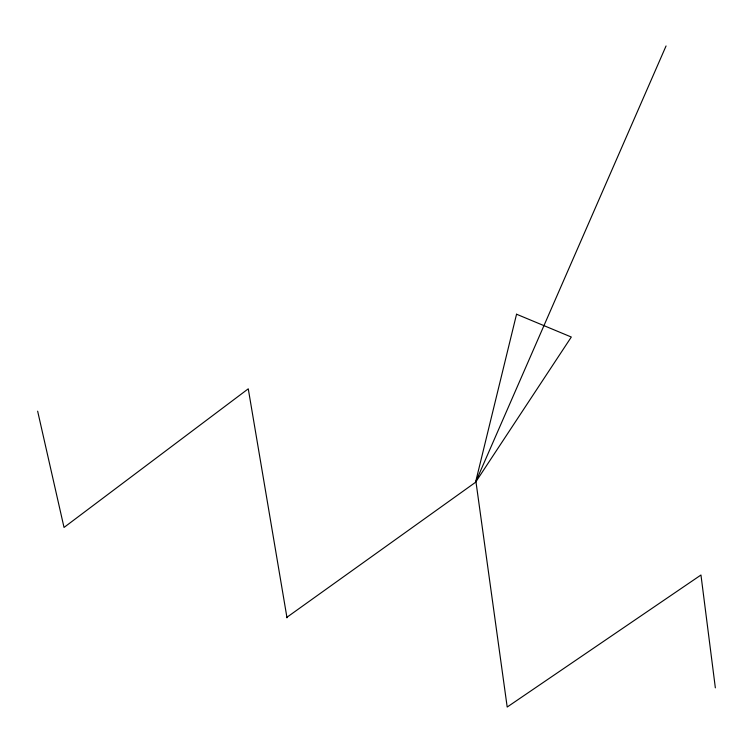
<?xml version="1.0" encoding="UTF-8"?>
<svg xmlns="http://www.w3.org/2000/svg" width="753" height="753" viewBox="0 0 753 753"><rect width="100%" height="100%" fill="white"/><g stroke="black" fill="none" stroke-linecap="round" stroke-linejoin="round"><path stroke-width="1.13" d="M666.057 45.961L475.548 482.296L286.488 617.592M37.65 411.185L64.024 527.439L248.264 388.821L286.997 617.799M476.065 482.513L507.193 707.039L700.958 575.01L715.35 687.847M516.549 314.217L475.548 482.296L571.311 337.033L516.549 314.217"/></g></svg>
